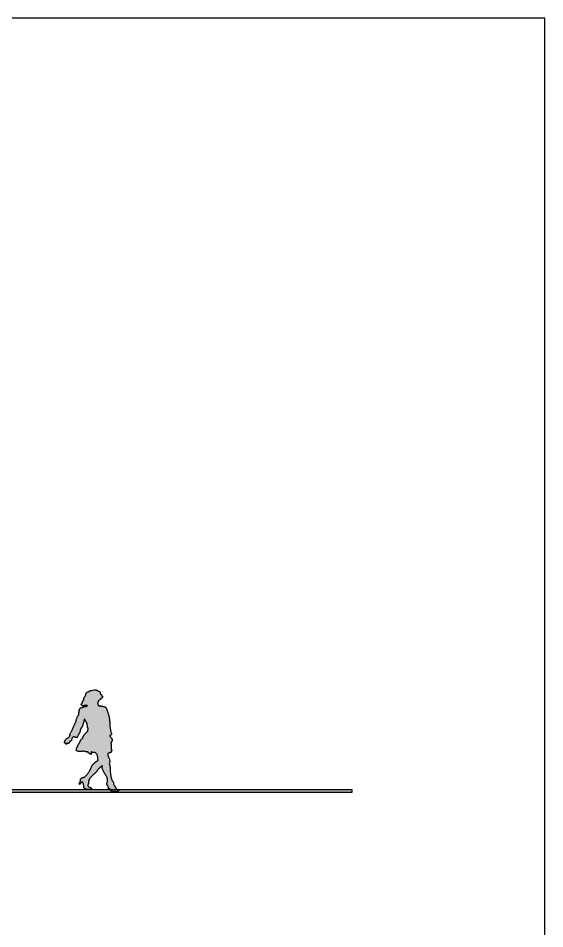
# Model space of a CAD drawing. Header units: millimetres. Extents: x 194362 to 347421, y -189721 to -131700.
# Drawn here: x 338784 to 347421, y -146629 to -131700 of the extents above; entities that cross this region are included whole.
import ezdxf

# ---------------------------------------------------------------- set-up
doc = ezdxf.new("R2010")
doc.units = ezdxf.units.MM
doc.layers.add('7', color=7, linetype='Continuous')

# ---------------------------------------------------------------- blocks, each defined once
blk = doc.blocks.new('wib2')
blk.add_hatch(color=256).paths.add_polyline_path([(-24, 164.8), (-23.7, 164.8), (-23.4, 164.7), (-23, 164.7), (-22.7, 164.7), (-22.4, 164.6), (-22, 164.5), (-21.7, 164.5), (-21.4, 164.4), (-21, 164.3), (-20.6, 164.2), (-20.3, 164.1), (-19.9, 164), (-19.6, 163.9), (-19.2, 163.7), (-18.8, 163.6), (-18.5, 163.4), (-18.2, 163.2), (-17.9, 162.9), (-17.6, 162.8), (-17.3, 162.6), (-17, 162.5), (-16.7, 162.3), (-16.4, 162.2), (-16.1, 162.1), (-15.8, 161.9), (-15.5, 161.8), (-15.2, 161.6), (-15, 161.4), (-14.8, 161.1), (-14.6, 160.8), (-14.4, 160.4), (-14.2, 160), (-14.6, 158.7), (-14.6, 158.5), (-14.5, 158.4), (-14.3, 158.2), (-14.1, 158), (-13.9, 157.8), (-13.7, 157.6), (-13.6, 157.4), (-13.5, 157.3), (-13.2, 157.2), (-12.9, 157.1), (-12.7, 156.8), (-12.4, 156.5), (-12.2, 156.1), (-11.9, 155.8), (-11.7, 155.4), (-11.5, 155.1), (-11.5, 154.7), (-11.4, 154.5), (-11.2, 154.5), (-11.1, 154.5), (-10.9, 154.5), (-10.8, 154.5), (-10.7, 154.2), (-10.7, 153.8), (-10.7, 151.4), (-12, 150.8), (-12.7, 150.5), (-13.1, 150.3), (-13.4, 150.1), (-13.6, 149.9), (-13.6, 149.6), (-13.7, 149.4), (-13.8, 149.1), (-14.1, 148.8), (-14.1, 148.8), (-14.2, 148.9), (-14.3, 148.9), (-14.4, 148.9), (-14.6, 149), (-14.7, 149.1), (-14.9, 149.2), (-15.1, 149.3), (-15.3, 148.9), (-15.5, 148.5), (-15.8, 148.1), (-16.1, 147.8), (-16.5, 147.4), (-16.8, 147.1), (-17, 146.7), (-17.3, 146.5), (-17.3, 145.9), (-17.5, 145.4), (-17.8, 144.8), (-18, 144.3), (-18.2, 143.8), (-18.5, 143.4), (-18.6, 143), (-18.7, 142.6), (-18.6, 142.3), (-18.5, 142), (-18.4, 141.7), (-18.2, 141.3), (-18.2, 141), (-18.1, 140.7), (-18.2, 140.4), (-18.4, 140.1), (-18.1, 140), (-17.9, 139.9), (-17.7, 139.7), (-17.5, 139.5), (-17.3, 139.3), (-17.2, 139), (-17.1, 138.8), (-17.1, 138.5), (-16.6, 138.4), (-16, 138.4), (-15.4, 138.3), (-14.7, 138.2), (-13.9, 138.2), (-13.1, 138.1), (-12.3, 138), (-11.5, 137.9), (-10.7, 137.8), (-10, 137.7), (-9.3, 137.6), (-8.7, 137.4), (-8.2, 137.2), (-7.8, 137), (-7.6, 136.8), (-7.4, 136.5), (-7.3, 136.6), (-7.1, 136.6), (-6.9, 136.7), (-6.7, 136.6), (-6.4, 136.6), (-6.1, 136.5), (-5.9, 136.5), (-5.6, 136.4), (-5.2, 135.8), (-4.7, 135.1), (-4.3, 134.4), (-4, 133.6), (-3.6, 132.8), (-3.3, 131.9), (-3, 131.1), (-2.7, 130.2), (-2.5, 129.4), (-2.2, 128.5), (-2, 127.6), (-1.7, 126.8), (-1.5, 125.9), (-1.2, 125.1), (-1, 124.3), (-0.8, 123.6), (-0.3, 122.3), (0.1, 120.9), (0.4, 119.5), (0.6, 118.1), (0.8, 116.6), (1, 115), (1.1, 113.5), (1.2, 111.9), (1.3, 110.3), (1.4, 108.8), (1.5, 107.2), (1.6, 105.7), (1.7, 104.2), (1.9, 102.7), (2.1, 101.3), (2.3, 99.9), (2.4, 99.1), (2.6, 98.3), (2.8, 97.4), (3, 96.5), (3.3, 95.7), (3.5, 94.8), (3.8, 94.1), (4, 93.4), (4.1, 92.9), (4.1, 92.3), (4, 91.7), (3.8, 90.8), (3.5, 90.7), (3.2, 90.6), (2.9, 90.5), (2.6, 90.3), (2.3, 90.2), (2, 90.1), (1.8, 90.1), (1.6, 90), (1.6, 89.7), (1.6, 89.3), (1.6, 88.9), (1.6, 88.5), (1.8, 88.2), (2, 87.9), (2.3, 87.6), (2.5, 87.3), (2.8, 87), (3.1, 86.7), (3.3, 86.4), (3.6, 86.2), (3.8, 85.9), (4, 85.7), (4.2, 85.4), (4.4, 85.2), (4.5, 85), (4.6, 84.9), (4.7, 84.7), (4.7, 84.7), (4.9, 83.9), (5.1, 83.3), (5.3, 82.7), (5.3, 82.2), (5.3, 81.7), (5.3, 81.3), (5.2, 80.9), (5.1, 80.5), (5, 80.2), (4.8, 80), (4.5, 79.7), (4.3, 79.5), (4, 79.3), (3.7, 79.2), (3.4, 79), (3, 78.9), (3, 78.5), (3.1, 78.2), (3.2, 77.9), (3.2, 77.7), (3.4, 76.3), (3.5, 75), (3.6, 73.6), (3.7, 72.3), (3.8, 70.9), (3.8, 69.6), (3.9, 68.3), (4.1, 67), (4.1, 66.7), (4.2, 66.3), (4.3, 66), (4.4, 65.6), (4.5, 65.2), (4.6, 64.9), (4.7, 64.5), (4.9, 64.3), (4.6, 64.2), (4.4, 64.1), (4.1, 64.1), (3.8, 64), (3.6, 63.9), (3.3, 63.8), (3.1, 63.6), (3, 63.3), (3.1, 63.1), (3.3, 63), (3.4, 62.8), (3.5, 62.7), (3.4, 62.5), (3.3, 62.3), (3, 61.9), (2.5, 61.3), (2.2, 61.3), (1.9, 61.3), (1.6, 61.3), (1.3, 61.2), (1, 61.2), (0.7, 61.2), (0.4, 61.1), (0.1, 61), (-0.2, 60.9), (-0.4, 60.9), (-0.7, 60.7), (-1, 60.6), (-1.2, 60.5), (-1.5, 60.3), (-1.7, 60.2), (-2, 60), (-2, 59.1), (-2, 58.5), (-1.8, 57.7), (-1.6, 56.7), (-1.4, 56.2), (-1.2, 55.7), (-1, 55.2), (-0.8, 54.6), (-0.5, 53.9), (-0.1, 53.1), (0.3, 52.2), (0.8, 51.2), (0.9, 50.4), (1.1, 49.5), (1.2, 48.5), (1.3, 47.4), (1.3, 46.4), (1.2, 45.5), (0.9, 44.6), (0.6, 44), (1, 42.3), (1.3, 40.6), (1.6, 39), (1.8, 37.4), (1.9, 35.7), (2, 34), (2, 32.2), (2.1, 30.3), (2.2, 29.5), (2.3, 28.4), (2.4, 27.4), (2.4, 26.9), (2.7, 25.4), (2.9, 24), (3.2, 22.6), (3.6, 21.2), (3.9, 19.9), (4.3, 18.6), (4.7, 17.3), (5.1, 16.1), (5.5, 15.5), (5.8, 15), (6.2, 14.6), (6.6, 14.2), (6.9, 13.7), (7.2, 13.1), (7.4, 12.2), (7.5, 11), (7.6, 10.7), (7.7, 10.2), (7.9, 9.7), (8.2, 9.2), (8.5, 8.5), (8.8, 7.9), (9.2, 7.3), (9.6, 6.6), (10, 6), (10.4, 5.3), (10.7, 4.8), (11.1, 4.2), (11.4, 3.8), (11.7, 3.4), (11.9, 3.1), (12.1, 2.9), (12.4, 2.6), (12.6, 2.4), (12.8, 2.1), (13, 2), (13.2, 1.9), (13.3, 1.8), (13.4, 1.7), (13.5, 1.6), (13.6, 1.6), (13.7, 1.5), (13.9, 1.4), (14.1, 1.4), (14.3, 1.3), (14.5, 1.2), (14.8, 1), (15.2, 0.8), (15.5, 0.7), (15.7, 0.6), (15.9, 0.4), (16, 0.2), (16, 0), (16, -0.2), (16, -0.5), (16, -0.9), (15.4, -1.2), (14.7, -1.5), (14.1, -1.7), (13.4, -1.9), (12.6, -2), (11.9, -2.1), (11.1, -2.2), (10.3, -2.2), (9.5, -2.2), (8.7, -2.2), (7.9, -2.1), (7, -2), (6.2, -1.9), (5.4, -1.7), (4.5, -1.5), (3.7, -1.3), (3.4, -0.9), (3, -0.3), (2.7, 0.3), (2.3, 0.9), (2, 1.6), (1.7, 2.2), (1.4, 2.8), (1.2, 3.4), (1.1, 2.7), (1, 1.7), (0.9, 0.7), (0.8, -0.1), (0.7, -0.1), (0.6, -0.1), (0.5, -0.1), (0.5, -0.1), (0.4, 0), (0.3, 0), (0.2, 0), (0, 0), (-0.2, 0.7), (-0.3, 1.5), (-0.5, 2.3), (-0.6, 3.2), (-0.8, 4), (-1, 4.8), (-1.1, 5.5), (-1.4, 6.2), (-1.5, 6.6), (-1.7, 7), (-2, 7.5), (-2.3, 8), (-2.7, 8.5), (-3, 8.9), (-3.2, 9.4), (-3.3, 9.8), (-3.4, 10.6), (-3.4, 11.4), (-3.1, 12.1), (-2.8, 12.9), (-2.5, 13.7), (-2.3, 14.5), (-2.2, 15.5), (-2.3, 16.6), (-2.4, 17.2), (-2.5, 18.3), (-2.6, 19.5), (-2.7, 20.1), (-3, 20.8), (-3.3, 21.5), (-3.7, 22.2), (-4, 22.8), (-4.4, 23.5), (-4.8, 24.1), (-5.2, 24.8), (-5.6, 25.4), (-6.1, 26.1), (-6.5, 26.7), (-6.9, 27.4), (-7.3, 28), (-7.7, 28.7), (-8.1, 29.4), (-8.4, 30.1), (-8.8, 30.8), (-9.2, 31.7), (-9.6, 32.6), (-10.1, 33.4), (-10.4, 34.4), (-10.8, 35.3), (-10.9, 36.4), (-11, 37.5), (-10.9, 38.8), (-10.9, 39.1), (-10.8, 39.5), (-10.7, 39.9), (-10.7, 40.2), (-10.9, 40.1), (-11.1, 40), (-11.3, 39.9), (-11.5, 39.8), (-11.7, 39.7), (-11.9, 39.6), (-12.1, 39.5), (-12.3, 39.4), (-12.8, 39), (-13.4, 38.6), (-14, 38.1), (-14.6, 37.6), (-15.2, 37), (-15.8, 36.3), (-16.3, 35.7), (-16.9, 35), (-17.5, 34.3), (-18, 33.6), (-18.6, 32.9), (-19.1, 32.2), (-19.6, 31.6), (-20.1, 31), (-20.6, 30.4), (-21.1, 29.9), (-21.8, 29.1), (-22.6, 28.4), (-23.4, 27.6), (-24.2, 26.9), (-25, 26.1), (-25.9, 25.3), (-26.7, 24.5), (-27.5, 23.7), (-28.3, 22.9), (-29.1, 22.1), (-29.8, 21.3), (-30.5, 20.4), (-31.2, 19.6), (-31.7, 18.7), (-32.2, 17.8), (-32.7, 16.9), (-32.7, 16.7), (-32.8, 16.5), (-32.9, 16.3), (-33.1, 16.1), (-33.3, 15.8), (-33.4, 15.6), (-33.5, 15.4), (-33.5, 15.3), (-33.6, 14.1), (-33.7, 13.3), (-33.7, 12.5), (-33.7, 11.8), (-33.8, 11), (-34, 10.3), (-34.2, 9.5), (-34.5, 8.8), (-34.9, 8.1), (-34.8, 7.8), (-34.8, 7.5), (-34.7, 7.2), (-34.6, 7), (-34.3, 6.7), (-34, 6.5), (-33.8, 6.3), (-33.5, 6.1), (-33.3, 5.9), (-33.1, 5.8), (-32.9, 5.7), (-32.8, 5.6), (-32.3, 5.3), (-31.9, 5.1), (-31.4, 4.9), (-31, 4.7), (-30.6, 4.5), (-30.3, 4.3), (-29.9, 4.1), (-29.6, 3.9), (-29.3, 3.8), (-29.1, 3.6), (-28.9, 3.4), (-28.7, 3.3), (-28.6, 3.1), (-28.5, 2.9), (-28.4, 2.8), (-28.4, 2.6), (-28.4, 1.6), (-28.4, 1.5), (-28.3, 1.4), (-28.4, 1.3), (-28.4, 1.2), (-29.5, 1.2), (-30.5, 1.2), (-31.5, 1.2), (-32.4, 1.2), (-33.2, 1.2), (-33.9, 1.2), (-34.6, 1.2), (-35.3, 1.2), (-35.8, 1.3), (-36.4, 1.4), (-36.9, 1.5), (-37.4, 1.6), (-37.8, 1.8), (-38.2, 2), (-38.6, 2.2), (-39, 2.5), (-39.2, 2.7), (-39.5, 2.9), (-39.8, 3.1), (-40.1, 3.3), (-40.4, 3.5), (-40.7, 3.8), (-41, 4), (-41.2, 4.3), (-41.3, 6.2), (-41.4, 7.8), (-41.6, 9.1), (-41.9, 10.2), (-42.1, 11), (-42.4, 11.8), (-42.7, 12.3), (-42.9, 12.8), (-43, 13), (-43.2, 13.2), (-43.4, 13.3), (-43.6, 13.5), (-43.8, 13.6), (-44.1, 13.6), (-44.3, 13.6), (-44.5, 13.7), (-44.9, 13.3), (-45.3, 12.9), (-45.6, 12.6), (-46, 12.2), (-46.2, 11.9), (-46.5, 11.6), (-46.7, 11.4), (-46.9, 11.1), (-47.1, 10.9), (-47.3, 10.6), (-47.5, 10.4), (-47.6, 10.2), (-47.8, 10), (-47.9, 9.9), (-48, 9.7), (-48.1, 9.6), (-48.9, 10.6), (-48.1, 12), (-47.5, 13.3), (-47.1, 14.5), (-46.8, 15.6), (-46.5, 16.6), (-46.4, 17.5), (-46.4, 18.2), (-46.4, 18.7), (-46, 19), (-45.7, 19.2), (-45.4, 19.5), (-45.1, 19.7), (-44.7, 20), (-44.4, 20.2), (-44.1, 20.3), (-43.7, 20.5), (-43.3, 20.7), (-43, 20.8), (-42.7, 21), (-42.3, 21.1), (-41.9, 21.2), (-41.6, 21.3), (-41.2, 21.4), (-40.9, 21.5), (-40.3, 21.7), (-39.7, 22.1), (-39.2, 22.5), (-38.6, 23), (-38, 23.5), (-37.5, 24.1), (-36.9, 24.7), (-36.3, 25.4), (-35.8, 26.1), (-35.2, 26.8), (-34.7, 27.6), (-34.1, 28.3), (-33.5, 29), (-33, 29.8), (-32.4, 30.5), (-31.8, 31.2), (-28.7, 38.3), (-28.5, 38.9), (-28.2, 39.4), (-27.9, 39.9), (-27.6, 40.4), (-27.4, 40.8), (-27, 41.3), (-26.8, 41.7), (-26.5, 42), (-26.2, 42.4), (-25.9, 42.7), (-25.6, 43), (-25.4, 43.3), (-25.1, 43.5), (-24.9, 43.8), (-24.6, 44), (-24.4, 44.2), (-24.1, 44.5), (-23.8, 44.7), (-23.5, 45), (-23.2, 45.3), (-22.8, 45.7), (-22.5, 46), (-22.1, 46.3), (-21.7, 46.6), (-21.3, 46.9), (-21, 47.2), (-20.6, 47.4), (-20.2, 47.7), (-19.8, 47.9), (-19.5, 48.1), (-19.2, 48.2), (-18.8, 48.3), (-18.6, 48.3), (-18.5, 48.4), (-18.3, 48.5), (-18.2, 48.7), (-18.1, 48.7), (-18, 48.9), (-17.9, 49), (-17.9, 49.1), (-18, 50.4), (-18.1, 51.7), (-18.2, 52.9), (-18.3, 54.2), (-18.6, 55.4), (-18.8, 56.6), (-19.1, 57.8), (-19.4, 59), (-19.5, 59), (-19.6, 59.1), (-19.7, 59.1), (-19.7, 59.1), (-19.8, 59.2), (-19.9, 59.2), (-20, 59.3), (-20.1, 59.4), (-20.2, 59.6), (-20.3, 59.8), (-20.4, 60), (-20.6, 60.2), (-20.7, 60.3), (-20.9, 60.4), (-21, 60.5), (-21.1, 60.5), (-21.3, 60.6), (-21.4, 60.8), (-21.6, 60.9), (-21.8, 61.1), (-22, 61.2), (-22.3, 61.4), (-22.5, 61.7), (-22.8, 62), (-23, 61.9), (-23.3, 61.8), (-23.6, 61.8), (-23.9, 61.7), (-24.3, 61.7), (-24.8, 61.7), (-25.2, 61.7), (-25.7, 61.8), (-26.1, 61.8), (-26.6, 61.9), (-27.1, 62), (-27.5, 62.2), (-28, 62.4), (-28.4, 62.6), (-28.8, 62.8), (-29.1, 63.1), (-29.1, 62.6), (-29.1, 62.2), (-29, 61.7), (-29, 61.3), (-28.9, 60.8), (-28.8, 60.4), (-28.7, 60), (-28.7, 59.6), (-29, 59.5), (-29.2, 59.4), (-29.4, 59.3), (-29.5, 59.2), (-29.7, 59.1), (-29.8, 59), (-29.9, 58.9), (-30, 58.9), (-30.2, 59), (-30.4, 59.2), (-30.6, 59.4), (-30.9, 59.6), (-31.1, 59.8), (-31.4, 60), (-31.7, 60.2), (-32, 60.3), (-32.2, 60.5), (-32.5, 60.6), (-32.8, 60.8), (-33.1, 60.9), (-33.4, 61), (-33.6, 61.2), (-33.9, 61.2), (-34.1, 61.3), (-34.1, 61.7), (-34.2, 62), (-34.2, 62.3), (-34.1, 62.7), (-34.6, 62.8), (-35.1, 62.9), (-35.6, 62.9), (-36, 62.9), (-36.4, 63), (-36.9, 63), (-37.3, 63), (-37.8, 63.1), (-38.2, 63.1), (-38.7, 63.2), (-39.2, 63.3), (-39.8, 63.5), (-40.3, 63.7), (-40.9, 63.9), (-41.6, 64.2), (-42.3, 64.5), (-42.8, 64.3), (-43.4, 64), (-44.1, 63.8), (-44.8, 63.7), (-45.5, 63.6), (-46.3, 63.6), (-47.1, 63.6), (-47.8, 63.6), (-48.6, 63.6), (-49.4, 63.7), (-50.1, 63.8), (-50.8, 64), (-51.4, 64.1), (-52, 64.2), (-52.5, 64.4), (-52.9, 64.5), (-53, 64.6), (-53.1, 64.8), (-53.2, 65), (-53.3, 65.2), (-53.4, 65.4), (-53.5, 65.5), (-53.6, 65.6), (-53.6, 65.7), (-53.4, 68.2), (-53.3, 68.4), (-53.1, 68.7), (-52.9, 69.1), (-52.7, 69.5), (-52.5, 69.9), (-52.3, 70.3), (-52.1, 70.7), (-52, 71), (-51.7, 71.6), (-51.5, 72.3), (-51.2, 72.9), (-50.9, 73.5), (-50.5, 74.1), (-50.1, 74.8), (-49.8, 75.4), (-49.4, 76), (-49, 76.7), (-48.6, 77.3), (-48.3, 77.9), (-47.9, 78.5), (-47.6, 79.2), (-47.3, 79.8), (-47, 80.4), (-46.8, 81), (-46.5, 81.6), (-46.3, 82.1), (-46, 82.6), (-45.7, 83), (-45.3, 83.4), (-45, 83.7), (-44.6, 84.1), (-44.3, 84.4), (-44, 84.7), (-43.6, 85.1), (-43.3, 85.5), (-43.1, 85.9), (-42.8, 86.3), (-42.6, 86.8), (-42.4, 87.3), (-42.3, 88), (-42.2, 88.3), (-42, 88.7), (-41.7, 89.2), (-41.3, 89.8), (-40.9, 90.3), (-40.5, 90.9), (-40, 91.6), (-39.5, 92.2), (-39, 92.7), (-38.5, 93.3), (-38.1, 93.8), (-37.6, 94.3), (-37.3, 94.7), (-37, 95), (-36.8, 95.2), (-36.7, 95.4), (-36.6, 95.5), (-36.4, 95.7), (-36.2, 95.9), (-35.9, 96.1), (-35.7, 96.3), (-35.4, 96.5), (-35.1, 96.6), (-34.8, 96.7), (-34.8, 97.3), (-34.7, 98.3), (-34.6, 99.4), (-34.3, 100.3), (-34.2, 101), (-34.2, 101.5), (-34.3, 102), (-34.6, 102.3), (-34.9, 102.7), (-35.1, 103.1), (-35.2, 103.7), (-35.2, 104.4), (-35.2, 105.1), (-35.3, 105.7), (-35.4, 106.4), (-35.5, 107.1), (-35.7, 107.7), (-35.8, 108.4), (-36, 109), (-36.3, 109.7), (-36.5, 110.3), (-36.8, 110.9), (-37.1, 111.5), (-37.3, 112.1), (-37.6, 112.7), (-37.9, 113.2), (-38.2, 113.7), (-38.6, 114.2), (-38.8, 114.6), (-39, 115), (-39.3, 115.4), (-39.5, 115.8), (-39.8, 116.2), (-40, 116.5), (-40.2, 116.6), (-40.3, 116.7), (-40.4, 116.4), (-40.5, 116.1), (-40.6, 115.7), (-40.7, 115.4), (-40.8, 115), (-40.9, 114.6), (-41, 114.2), (-41.1, 113.9), (-41.1, 113.4), (-41.2, 112.9), (-41.3, 112.4), (-41.5, 111.9), (-41.6, 111.5), (-41.8, 111.1), (-42, 110.7), (-42.3, 110.4), (-42.3, 109.9), (-42.3, 109.3), (-42.4, 108.8), (-42.5, 108.2), (-42.7, 107.6), (-42.9, 107), (-43.1, 106.5), (-43.4, 105.9), (-43.6, 105.3), (-43.9, 104.8), (-44.1, 104.2), (-44.4, 103.8), (-44.6, 103.3), (-44.8, 102.9), (-45, 102.6), (-45.2, 102.3), (-45.3, 102.1), (-45.5, 102), (-45.6, 101.9), (-45.7, 101.7), (-45.9, 101.6), (-46, 101.5), (-46.1, 101.3), (-46.2, 101.1), (-46.6, 99.5), (-47, 98.1), (-47.3, 96.9), (-47.7, 95.8), (-48, 94.9), (-48.3, 94.2), (-48.7, 93.5), (-48.9, 93), (-49.2, 92.6), (-49.5, 92.2), (-49.7, 92), (-49.9, 91.7), (-50.1, 91.5), (-50.2, 91.2), (-50.3, 91), (-50.4, 90.8), (-50.5, 90.6), (-50.6, 90.2), (-50.9, 89.5), (-51.2, 88.8), (-51.6, 88), (-52, 87.3), (-52.3, 86.7), (-52.7, 86.2), (-53.2, 86.4), (-53.7, 86.5), (-54.1, 86.6), (-54.5, 86.6), (-54.9, 86.7), (-55.2, 86.8), (-55.5, 86.9), (-55.8, 87), (-56.1, 87.1), (-56.4, 87.2), (-56.6, 87.3), (-56.9, 87.4), (-57.2, 87.6), (-57.5, 87.7), (-57.9, 87.8), (-58.3, 88), (-58.6, 87.6), (-58.9, 87.2), (-59.4, 86.8), (-59.8, 86.3), (-60.2, 85.8), (-60.6, 85.3), (-60.8, 84.9), (-60.9, 84.6), (-61.2, 81.7), (-61.6, 81.5), (-61.8, 81.3), (-62.1, 81.1), (-62.4, 80.9), (-62.7, 80.7), (-63, 80.6), (-63.3, 80.4), (-63.6, 80.2), (-64.9, 79.8), (-64.8, 79.3), (-64.9, 78.9), (-64.9, 78.5), (-65.1, 78.2), (-65.2, 77.9), (-65.4, 77.6), (-65.6, 77.2), (-65.7, 76.9), (-65.9, 76.9), (-66.1, 76.9), (-66.3, 76.9), (-66.5, 76.9), (-66.6, 76.9), (-66.8, 76.9), (-66.9, 77.1), (-67, 77.3), (-67.2, 77.1), (-67.4, 76.9), (-67.6, 76.8), (-67.8, 76.8), (-68.1, 76.8), (-68.3, 76.9), (-68.5, 77), (-68.8, 77.3), (-68.9, 77.3), (-69, 77.4), (-69, 77.4), (-69.2, 77.4), (-69.1, 76.9), (-69, 76.5), (-69, 76.2), (-69.1, 76), (-69.3, 75.8), (-69.5, 75.6), (-69.7, 75.5), (-70, 75.5), (-70.3, 75.6), (-70.5, 75.7), (-70.7, 75.9), (-70.8, 76.1), (-70.9, 76.5), (-71, 76.8), (-71, 77.2), (-71.1, 77.6), (-71.5, 77.2), (-71.9, 77), (-72.2, 77.1), (-72.5, 77.3), (-72.7, 77.7), (-72.8, 78.1), (-72.8, 78.6), (-72.8, 79), (-72.8, 79), (-72.8, 79.2), (-72.7, 79.5), (-72.6, 79.8), (-72.4, 80.2), (-72.3, 80.6), (-72.2, 80.9), (-72.2, 81.1), (-72, 81.4), (-71.9, 81.8), (-71.6, 82.2), (-71.4, 82.6), (-71.1, 82.9), (-70.8, 83.3), (-70.4, 83.7), (-70.1, 84), (-69.7, 84.3), (-69.4, 84.6), (-69, 84.9), (-68.6, 85.2), (-68.3, 85.4), (-68, 85.6), (-67.7, 85.8), (-67.4, 86), (-67.1, 86.1), (-66.8, 86.3), (-66.6, 86.5), (-66.3, 86.7), (-66, 86.9), (-65.7, 87.2), (-65.5, 87.5), (-65.2, 87.7), (-64.9, 88), (-64.7, 88.4), (-64.4, 88.7), (-64.2, 89), (-64, 89.3), (-63.8, 89.6), (-63.6, 89.9), (-63.4, 90.2), (-63.6, 90.3), (-63.8, 90.4), (-63.9, 90.4), (-64, 90.4), (-64.2, 90.5), (-64.3, 90.5), (-64.4, 90.6), (-64.5, 90.7), (-64.4, 91), (-64.2, 91.4), (-63.9, 92), (-63.5, 92.7), (-63.1, 93.5), (-62.6, 94.5), (-62.1, 95.4), (-61.5, 96.5), (-60.9, 97.6), (-60.3, 98.8), (-59.7, 100), (-59.1, 101.3), (-58.5, 102.5), (-58, 103.8), (-57.5, 105.1), (-57, 106.3), (-56.9, 106.8), (-56.5, 107.5), (-56.1, 108.3), (-55.7, 109.2), (-55.2, 110.1), (-54.8, 110.9), (-54.4, 111.5), (-54.1, 111.9), (-54, 113.1), (-53.8, 114.3), (-53.5, 115.4), (-53.2, 116.6), (-52.8, 117.7), (-52.3, 118.8), (-51.9, 119.9), (-51.6, 121), (-51.5, 121.2), (-51.3, 121.6), (-51.1, 121.9), (-50.8, 122.3), (-50.5, 122.6), (-50.1, 123), (-49.8, 123.3), (-49.6, 123.6), (-49.6, 124.6), (-49.5, 125.7), (-49.4, 126.8), (-49.3, 127.8), (-49.2, 127.9), (-49.1, 128.1), (-49, 128.2), (-48.9, 128.4), (-48.7, 128.5), (-48.6, 128.5), (-48.4, 128.5), (-48.2, 128.4), (-48.8, 129.1), (-48.7, 129.9), (-48.7, 130.7), (-48.6, 131.4), (-48.4, 132.1), (-48.2, 132.7), (-47.8, 133.3), (-47.4, 134), (-47, 134.6), (-46.9, 134.7), (-46.9, 134.8), (-46.7, 134.8), (-46.6, 134.9), (-46.5, 135), (-46.4, 135.1), (-46.3, 135.2), (-46.3, 135.3), (-46.1, 135.2), (-45.8, 135.3), (-45.5, 135.3), (-45.2, 135.4), (-44.8, 135.5), (-44.4, 135.6), (-44, 135.8), (-43.5, 136), (-43.1, 136.2), (-42.6, 136.4), (-42.2, 136.5), (-41.8, 136.7), (-41.4, 136.9), (-41.1, 137), (-40.8, 137.1), (-40.6, 137.2), (-40.4, 137.2), (-40.1, 137.2), (-39.8, 137.3), (-39.4, 137.3), (-39, 137.4), (-38.6, 137.5), (-38.1, 137.6), (-37.7, 137.7), (-37.2, 137.8), (-36.8, 137.9), (-36.4, 138), (-36, 138.1), (-35.7, 138.2), (-35.4, 138.3), (-35.2, 138.3), (-35, 138.4), (-35.7, 138.9), (-36.4, 139.2), (-37.2, 139.3), (-37.9, 139.3), (-38.7, 139.2), (-39.6, 139), (-40.4, 138.8), (-41.2, 138.6), (-42, 138.4), (-42.7, 138.3), (-43.4, 138.4), (-44.1, 138.6), (-44.6, 139), (-45.1, 139.6), (-45.5, 140.4), (-45.7, 141.6), (-45.2, 141.4), (-44.7, 141.4), (-44.4, 141.6), (-44.1, 141.9), (-44, 142.3), (-43.8, 142.8), (-43.7, 143.3), (-43.7, 143.9), (-43.6, 144.5), (-43.5, 145.1), (-43.3, 145.7), (-43.2, 146.2), (-42.9, 146.7), (-42.5, 147.1), (-42, 147.4), (-41.4, 147.5), (-41.1, 148.2), (-41, 149), (-41, 149.9), (-41, 150.8), (-40.9, 151.6), (-40.7, 152.3), (-40.3, 152.9), (-39.7, 153.3), (-39.5, 153.4), (-39.3, 153.7), (-39.2, 154), (-39, 154.3), (-38.8, 154.7), (-38.6, 155), (-38.3, 155.4), (-38, 155.8), (-38, 156.4), (-38, 157), (-37.9, 157.5), (-37.8, 158.1), (-37.6, 158.5), (-37.4, 159), (-37.2, 159.4), (-36.9, 159.8), (-36.5, 160.2), (-36.2, 160.5), (-35.8, 160.8), (-35.3, 161), (-34.8, 161.2), (-34.3, 161.4), (-33.7, 161.4), (-33.2, 161.5), (-32.8, 161.9), (-32.4, 162.3), (-32, 162.6), (-31.7, 162.8), (-31.3, 163), (-31, 163.2), (-30.6, 163.3), (-30.3, 163.3), (-29.9, 163.4), (-29.5, 163.5), (-29.1, 163.5), (-28.8, 163.5), (-28.3, 163.6), (-27.9, 163.7), (-27.5, 163.8), (-27, 163.9)])
at = {"layer": '7', "linetype": 'Continuous'}
blk.add_lwpolyline([(-24, 164.8), (-23.7, 164.8), (-23.4, 164.7), (-23, 164.7), (-22.7, 164.7), (-22.4, 164.6), (-22, 164.5), (-21.7, 164.5), (-21.4, 164.4), (-21, 164.3), (-20.6, 164.2), (-20.3, 164.1), (-19.9, 164), (-19.6, 163.9), (-19.2, 163.7), (-18.8, 163.6), (-18.5, 163.4), (-18.2, 163.2), (-17.9, 162.9), (-17.6, 162.8), (-17.3, 162.6), (-17, 162.5), (-16.7, 162.3), (-16.4, 162.2), (-16.1, 162.1), (-15.8, 161.9), (-15.5, 161.8), (-15.2, 161.6), (-15, 161.4), (-14.8, 161.1), (-14.6, 160.8), (-14.4, 160.4), (-14.2, 160), (-14.6, 158.7), (-14.6, 158.5), (-14.5, 158.4), (-14.3, 158.2), (-14.1, 158), (-13.9, 157.8), (-13.7, 157.6), (-13.6, 157.4), (-13.5, 157.3), (-13.2, 157.2), (-12.9, 157.1), (-12.7, 156.8), (-12.4, 156.5), (-12.2, 156.1), (-11.9, 155.8), (-11.7, 155.4), (-11.5, 155.1), (-11.5, 154.7), (-11.4, 154.5), (-11.2, 154.5), (-11.1, 154.5), (-10.9, 154.5), (-10.8, 154.5), (-10.7, 154.2), (-10.7, 153.8), (-10.7, 151.4), (-12, 150.8), (-12.7, 150.5), (-13.1, 150.3), (-13.4, 150.1), (-13.6, 149.9), (-13.6, 149.6), (-13.7, 149.4), (-13.8, 149.1), (-14.1, 148.8), (-14.1, 148.8), (-14.2, 148.9), (-14.3, 148.9), (-14.4, 148.9), (-14.6, 149), (-14.7, 149.1), (-14.9, 149.2), (-15.1, 149.3), (-15.3, 148.9), (-15.5, 148.5), (-15.8, 148.1), (-16.1, 147.8), (-16.5, 147.4), (-16.8, 147.1), (-17, 146.7), (-17.3, 146.5), (-17.3, 145.9), (-17.5, 145.4), (-17.8, 144.8), (-18, 144.3), (-18.2, 143.8), (-18.5, 143.4), (-18.6, 143), (-18.7, 142.6), (-18.6, 142.3), (-18.5, 142), (-18.4, 141.7), (-18.2, 141.3), (-18.2, 141), (-18.1, 140.7), (-18.2, 140.4), (-18.4, 140.1), (-18.1, 140), (-17.9, 139.9), (-17.7, 139.7), (-17.5, 139.5), (-17.3, 139.3), (-17.2, 139), (-17.1, 138.8), (-17.1, 138.5), (-16.6, 138.4), (-16, 138.4), (-15.4, 138.3), (-14.7, 138.2), (-13.9, 138.2), (-13.1, 138.1), (-12.3, 138), (-11.5, 137.9), (-10.7, 137.8), (-10, 137.7), (-9.3, 137.6), (-8.7, 137.4), (-8.2, 137.2), (-7.8, 137), (-7.6, 136.8), (-7.4, 136.5), (-7.3, 136.6), (-7.1, 136.6), (-6.9, 136.7), (-6.7, 136.6), (-6.4, 136.6), (-6.1, 136.5), (-5.9, 136.5), (-5.6, 136.4), (-5.2, 135.8), (-4.7, 135.1), (-4.3, 134.4), (-4, 133.6), (-3.6, 132.8), (-3.3, 131.9), (-3, 131.1), (-2.7, 130.2), (-2.5, 129.4), (-2.2, 128.5), (-2, 127.6), (-1.7, 126.8), (-1.5, 125.9), (-1.2, 125.1), (-1, 124.3), (-0.8, 123.6), (-0.3, 122.3), (0.1, 120.9), (0.4, 119.5), (0.6, 118.1), (0.8, 116.6), (1, 115), (1.1, 113.5), (1.2, 111.9), (1.3, 110.3), (1.4, 108.8), (1.5, 107.2), (1.6, 105.7), (1.7, 104.2), (1.9, 102.7), (2.1, 101.3), (2.3, 99.9), (2.4, 99.1), (2.6, 98.3), (2.8, 97.4), (3, 96.5), (3.3, 95.7), (3.5, 94.8), (3.8, 94.1), (4, 93.4), (4.1, 92.9), (4.1, 92.3), (4, 91.7), (3.8, 90.8), (3.5, 90.7), (3.2, 90.6), (2.9, 90.5), (2.6, 90.3), (2.3, 90.2), (2, 90.1), (1.8, 90.1), (1.6, 90), (1.6, 89.7), (1.6, 89.3), (1.6, 88.9), (1.6, 88.5), (1.8, 88.2), (2, 87.9), (2.3, 87.6), (2.5, 87.3), (2.8, 87), (3.1, 86.7), (3.3, 86.4), (3.6, 86.2), (3.8, 85.9), (4, 85.7), (4.2, 85.4), (4.4, 85.2), (4.5, 85), (4.6, 84.9), (4.7, 84.7), (4.7, 84.7), (4.9, 83.9), (5.1, 83.3), (5.3, 82.7), (5.3, 82.2), (5.3, 81.7), (5.3, 81.3), (5.2, 80.9), (5.1, 80.5), (5, 80.2), (4.8, 80), (4.5, 79.7), (4.3, 79.5), (4, 79.3), (3.7, 79.2), (3.4, 79), (3, 78.9), (3, 78.5), (3.1, 78.2), (3.2, 77.9), (3.2, 77.7), (3.4, 76.3), (3.5, 75), (3.6, 73.6), (3.7, 72.3), (3.8, 70.9), (3.8, 69.6), (3.9, 68.3), (4.1, 67), (4.1, 66.7), (4.2, 66.3), (4.3, 66), (4.4, 65.6), (4.5, 65.2), (4.6, 64.9), (4.7, 64.5), (4.9, 64.3), (4.6, 64.2), (4.4, 64.1), (4.1, 64.1), (3.8, 64), (3.6, 63.9), (3.3, 63.8), (3.1, 63.6), (3, 63.3), (3.1, 63.1), (3.3, 63), (3.4, 62.8), (3.5, 62.7), (3.4, 62.5), (3.3, 62.3), (3, 61.9), (2.5, 61.3), (2.2, 61.3), (1.9, 61.3), (1.6, 61.3), (1.3, 61.2), (1, 61.2), (0.7, 61.2), (0.4, 61.1), (0.1, 61), (-0.2, 60.9), (-0.4, 60.9), (-0.7, 60.7), (-1, 60.6), (-1.2, 60.5), (-1.5, 60.3), (-1.7, 60.2), (-2, 60), (-2, 59.1), (-2, 58.5), (-1.8, 57.7), (-1.6, 56.7), (-1.4, 56.2), (-1.2, 55.7), (-1, 55.2), (-0.8, 54.6), (-0.5, 53.9), (-0.1, 53.1), (0.3, 52.2), (0.8, 51.2), (0.9, 50.4), (1.1, 49.5), (1.2, 48.5), (1.3, 47.4), (1.3, 46.4), (1.2, 45.5), (0.9, 44.6), (0.6, 44), (1, 42.3), (1.3, 40.6), (1.6, 39), (1.8, 37.4), (1.9, 35.7), (2, 34), (2, 32.2), (2.1, 30.3), (2.2, 29.5), (2.3, 28.4), (2.4, 27.4), (2.4, 26.9), (2.7, 25.4), (2.9, 24), (3.2, 22.6), (3.6, 21.2), (3.9, 19.9), (4.3, 18.6), (4.7, 17.3), (5.1, 16.1), (5.5, 15.5), (5.8, 15), (6.2, 14.6), (6.6, 14.2), (6.9, 13.7), (7.2, 13.1), (7.4, 12.2), (7.5, 11), (7.6, 10.7), (7.7, 10.2), (7.9, 9.7), (8.2, 9.2), (8.5, 8.5), (8.8, 7.9), (9.2, 7.3), (9.6, 6.6), (10, 6), (10.4, 5.3), (10.7, 4.8), (11.1, 4.2), (11.4, 3.8), (11.7, 3.4), (11.9, 3.1), (12.1, 2.9), (12.4, 2.6), (12.6, 2.4), (12.8, 2.1), (13, 2), (13.2, 1.9), (13.3, 1.8), (13.4, 1.7), (13.5, 1.6), (13.6, 1.6), (13.7, 1.5), (13.9, 1.4), (14.1, 1.4), (14.3, 1.3), (14.5, 1.2), (14.8, 1), (15.2, 0.8), (15.5, 0.7), (15.7, 0.6), (15.9, 0.4), (16, 0.2), (16, 0), (16, -0.2), (16, -0.5), (16, -0.9), (15.4, -1.2), (14.7, -1.5), (14.1, -1.7), (13.4, -1.9), (12.6, -2), (11.9, -2.1), (11.1, -2.2), (10.3, -2.2), (9.5, -2.2), (8.7, -2.2), (7.9, -2.1), (7, -2), (6.2, -1.9), (5.4, -1.7), (4.5, -1.5), (3.7, -1.3), (3.4, -0.9), (3, -0.3), (2.7, 0.3), (2.3, 0.9), (2, 1.6), (1.7, 2.2), (1.4, 2.8), (1.2, 3.4), (1.1, 2.7), (1, 1.7), (0.9, 0.7), (0.8, -0.1), (0.7, -0.1), (0.6, -0.1), (0.5, -0.1), (0.5, -0.1), (0.4, 0), (0.3, 0), (0.2, 0), (0, 0), (-0.2, 0.7), (-0.3, 1.5), (-0.5, 2.3), (-0.6, 3.2), (-0.8, 4), (-1, 4.8), (-1.1, 5.5), (-1.4, 6.2), (-1.5, 6.6), (-1.7, 7), (-2, 7.5), (-2.3, 8), (-2.7, 8.5), (-3, 8.9), (-3.2, 9.4), (-3.3, 9.8), (-3.4, 10.6), (-3.4, 11.4), (-3.1, 12.1), (-2.8, 12.9), (-2.5, 13.7), (-2.3, 14.5), (-2.2, 15.5), (-2.3, 16.6), (-2.4, 17.2), (-2.5, 18.3), (-2.6, 19.5), (-2.7, 20.1), (-3, 20.8), (-3.3, 21.5), (-3.7, 22.2), (-4, 22.8), (-4.4, 23.5), (-4.8, 24.1), (-5.2, 24.8), (-5.6, 25.4), (-6.1, 26.1), (-6.5, 26.7), (-6.9, 27.4), (-7.3, 28), (-7.7, 28.7), (-8.1, 29.4), (-8.4, 30.1), (-8.8, 30.8), (-9.2, 31.7), (-9.6, 32.6), (-10.1, 33.4), (-10.4, 34.4), (-10.8, 35.3), (-10.9, 36.4), (-11, 37.5), (-10.9, 38.8), (-10.9, 39.1), (-10.8, 39.5), (-10.7, 39.9), (-10.7, 40.2), (-10.9, 40.1), (-11.1, 40), (-11.3, 39.9), (-11.5, 39.8), (-11.7, 39.7), (-11.9, 39.6), (-12.1, 39.5), (-12.3, 39.4), (-12.8, 39), (-13.4, 38.6), (-14, 38.1), (-14.6, 37.6), (-15.2, 37), (-15.8, 36.3), (-16.3, 35.7), (-16.9, 35), (-17.5, 34.3), (-18, 33.6), (-18.6, 32.9), (-19.1, 32.2), (-19.6, 31.6), (-20.1, 31), (-20.6, 30.4), (-21.1, 29.9), (-21.8, 29.1), (-22.6, 28.4), (-23.4, 27.6), (-24.2, 26.9), (-25, 26.1), (-25.9, 25.3), (-26.7, 24.5), (-27.5, 23.7), (-28.3, 22.9), (-29.1, 22.1), (-29.8, 21.3), (-30.5, 20.4), (-31.2, 19.6), (-31.7, 18.7), (-32.2, 17.8), (-32.7, 16.9), (-32.7, 16.7), (-32.8, 16.5), (-32.9, 16.3), (-33.1, 16.1), (-33.3, 15.8), (-33.4, 15.6), (-33.5, 15.4), (-33.5, 15.3), (-33.6, 14.1), (-33.7, 13.3), (-33.7, 12.5), (-33.7, 11.8), (-33.8, 11), (-34, 10.3), (-34.2, 9.5), (-34.5, 8.8), (-34.9, 8.1), (-34.8, 7.8), (-34.8, 7.5), (-34.7, 7.2), (-34.6, 7), (-34.3, 6.7), (-34, 6.5), (-33.8, 6.3), (-33.5, 6.1), (-33.3, 5.9), (-33.1, 5.8), (-32.9, 5.7), (-32.8, 5.6), (-32.3, 5.3), (-31.9, 5.1), (-31.4, 4.9), (-31, 4.7), (-30.6, 4.5), (-30.3, 4.3), (-29.9, 4.1), (-29.6, 3.9), (-29.3, 3.8), (-29.1, 3.6), (-28.9, 3.4), (-28.7, 3.3), (-28.6, 3.1), (-28.5, 2.9), (-28.4, 2.8), (-28.4, 2.6), (-28.4, 1.6), (-28.4, 1.5), (-28.3, 1.4), (-28.4, 1.3), (-28.4, 1.2), (-29.5, 1.2), (-30.5, 1.2), (-31.5, 1.2), (-32.4, 1.2), (-33.2, 1.2), (-33.9, 1.2), (-34.6, 1.2), (-35.3, 1.2), (-35.8, 1.3), (-36.4, 1.4), (-36.9, 1.5), (-37.4, 1.6), (-37.8, 1.8), (-38.2, 2), (-38.6, 2.2), (-39, 2.5), (-39.2, 2.7), (-39.5, 2.9), (-39.8, 3.1), (-40.1, 3.3), (-40.4, 3.5), (-40.7, 3.8), (-41, 4), (-41.2, 4.3), (-41.3, 6.2), (-41.4, 7.8), (-41.6, 9.1), (-41.9, 10.2), (-42.1, 11), (-42.4, 11.8), (-42.7, 12.3), (-42.9, 12.8), (-43, 13), (-43.2, 13.2), (-43.4, 13.3), (-43.6, 13.5), (-43.8, 13.6), (-44.1, 13.6), (-44.3, 13.6), (-44.5, 13.7), (-44.9, 13.3), (-45.3, 12.9), (-45.6, 12.6), (-46, 12.2), (-46.2, 11.9), (-46.5, 11.6), (-46.7, 11.4), (-46.9, 11.1), (-47.1, 10.9), (-47.3, 10.6), (-47.5, 10.4), (-47.6, 10.2), (-47.8, 10), (-47.9, 9.9), (-48, 9.7), (-48.1, 9.6), (-48.9, 10.6), (-48.1, 12), (-47.5, 13.3), (-47.1, 14.5), (-46.8, 15.6), (-46.5, 16.6), (-46.4, 17.5), (-46.4, 18.2), (-46.4, 18.7), (-46, 19), (-45.7, 19.2), (-45.4, 19.5), (-45.1, 19.7), (-44.7, 20), (-44.4, 20.2), (-44.1, 20.3), (-43.7, 20.5), (-43.3, 20.7), (-43, 20.8), (-42.7, 21), (-42.3, 21.1), (-41.9, 21.2), (-41.6, 21.3), (-41.2, 21.4), (-40.9, 21.5), (-40.3, 21.7), (-39.7, 22.1), (-39.2, 22.5), (-38.6, 23), (-38, 23.5), (-37.5, 24.1), (-36.9, 24.7), (-36.3, 25.4), (-35.8, 26.1), (-35.2, 26.8), (-34.7, 27.6), (-34.1, 28.3), (-33.5, 29), (-33, 29.8), (-32.4, 30.5), (-31.8, 31.2), (-28.7, 38.3), (-28.5, 38.9), (-28.2, 39.4), (-27.9, 39.9), (-27.6, 40.4), (-27.4, 40.8), (-27, 41.3), (-26.8, 41.7), (-26.5, 42), (-26.2, 42.4), (-25.9, 42.7), (-25.6, 43), (-25.4, 43.3), (-25.1, 43.5), (-24.9, 43.8), (-24.6, 44), (-24.4, 44.2), (-24.1, 44.5), (-23.8, 44.7), (-23.5, 45), (-23.2, 45.3), (-22.8, 45.7), (-22.5, 46), (-22.1, 46.3), (-21.7, 46.6), (-21.3, 46.9), (-21, 47.2), (-20.6, 47.4), (-20.2, 47.7), (-19.8, 47.9), (-19.5, 48.1), (-19.2, 48.2), (-18.8, 48.3), (-18.6, 48.3), (-18.5, 48.4), (-18.3, 48.5), (-18.2, 48.7), (-18.1, 48.7), (-18, 48.9), (-17.9, 49), (-17.9, 49.1), (-18, 50.4), (-18.1, 51.7), (-18.2, 52.9), (-18.3, 54.2), (-18.6, 55.4), (-18.8, 56.6), (-19.1, 57.8), (-19.4, 59), (-19.5, 59), (-19.6, 59.1), (-19.7, 59.1), (-19.7, 59.1), (-19.8, 59.2), (-19.9, 59.2), (-20, 59.3), (-20.1, 59.4), (-20.2, 59.6), (-20.3, 59.8), (-20.4, 60), (-20.6, 60.2), (-20.7, 60.3), (-20.9, 60.4), (-21, 60.5), (-21.1, 60.5), (-21.3, 60.6), (-21.4, 60.8), (-21.6, 60.9), (-21.8, 61.1), (-22, 61.2), (-22.3, 61.4), (-22.5, 61.7), (-22.8, 62), (-23, 61.9), (-23.3, 61.8), (-23.6, 61.8), (-23.9, 61.7), (-24.3, 61.7), (-24.8, 61.7), (-25.2, 61.7), (-25.7, 61.8), (-26.1, 61.8), (-26.6, 61.9), (-27.1, 62), (-27.5, 62.2), (-28, 62.4), (-28.4, 62.6), (-28.8, 62.8), (-29.1, 63.1), (-29.1, 62.6), (-29.1, 62.2), (-29, 61.7), (-29, 61.3), (-28.9, 60.8), (-28.8, 60.4), (-28.7, 60), (-28.7, 59.6), (-29, 59.5), (-29.2, 59.4), (-29.4, 59.3), (-29.5, 59.2), (-29.7, 59.1), (-29.8, 59), (-29.9, 58.9), (-30, 58.9), (-30.2, 59), (-30.4, 59.2), (-30.6, 59.4), (-30.9, 59.6), (-31.1, 59.8), (-31.4, 60), (-31.7, 60.2), (-32, 60.3), (-32.2, 60.5), (-32.5, 60.6), (-32.8, 60.8), (-33.1, 60.9), (-33.4, 61), (-33.6, 61.2), (-33.9, 61.2), (-34.1, 61.3), (-34.1, 61.7), (-34.2, 62), (-34.2, 62.3), (-34.1, 62.7), (-34.6, 62.8), (-35.1, 62.9), (-35.6, 62.9), (-36, 62.9), (-36.4, 63), (-36.9, 63), (-37.3, 63), (-37.8, 63.1), (-38.2, 63.1), (-38.7, 63.2), (-39.2, 63.3), (-39.8, 63.5), (-40.3, 63.7), (-40.9, 63.9), (-41.6, 64.2), (-42.3, 64.5), (-42.8, 64.3), (-43.4, 64), (-44.1, 63.8), (-44.8, 63.7), (-45.5, 63.6), (-46.3, 63.6), (-47.1, 63.6), (-47.8, 63.6), (-48.6, 63.6), (-49.4, 63.7), (-50.1, 63.8), (-50.8, 64), (-51.4, 64.1), (-52, 64.2), (-52.5, 64.4), (-52.9, 64.5), (-53, 64.6), (-53.1, 64.8), (-53.2, 65), (-53.3, 65.2), (-53.4, 65.4), (-53.5, 65.5), (-53.6, 65.6), (-53.6, 65.7), (-53.4, 68.2), (-53.3, 68.4), (-53.1, 68.7), (-52.9, 69.1), (-52.7, 69.5), (-52.5, 69.9), (-52.3, 70.3), (-52.1, 70.7), (-52, 71), (-51.7, 71.6), (-51.5, 72.3), (-51.2, 72.9), (-50.9, 73.5), (-50.5, 74.1), (-50.1, 74.8), (-49.8, 75.4), (-49.4, 76), (-49, 76.7), (-48.6, 77.3), (-48.3, 77.9), (-47.9, 78.5), (-47.6, 79.2), (-47.3, 79.8), (-47, 80.4), (-46.8, 81), (-46.5, 81.6), (-46.3, 82.1), (-46, 82.6), (-45.7, 83), (-45.3, 83.4), (-45, 83.7), (-44.6, 84.1), (-44.3, 84.4), (-44, 84.7), (-43.6, 85.1), (-43.3, 85.5), (-43.1, 85.9), (-42.8, 86.3), (-42.6, 86.8), (-42.4, 87.3), (-42.3, 88), (-42.2, 88.3), (-42, 88.7), (-41.7, 89.2), (-41.3, 89.8), (-40.9, 90.3), (-40.5, 90.9), (-40, 91.6), (-39.5, 92.2), (-39, 92.7), (-38.5, 93.3), (-38.1, 93.8), (-37.6, 94.3), (-37.3, 94.7), (-37, 95), (-36.8, 95.2), (-36.7, 95.4), (-36.6, 95.5), (-36.4, 95.7), (-36.2, 95.9), (-35.9, 96.1), (-35.7, 96.3), (-35.4, 96.5), (-35.1, 96.6), (-34.8, 96.7), (-34.8, 97.3), (-34.7, 98.3), (-34.6, 99.4), (-34.3, 100.3), (-34.2, 101), (-34.2, 101.5), (-34.3, 102), (-34.6, 102.3), (-34.9, 102.7), (-35.1, 103.1), (-35.2, 103.7), (-35.2, 104.4), (-35.2, 105.1), (-35.3, 105.7), (-35.4, 106.4), (-35.5, 107.1), (-35.7, 107.7), (-35.8, 108.4), (-36, 109), (-36.3, 109.7), (-36.5, 110.3), (-36.8, 110.9), (-37.1, 111.5), (-37.3, 112.1), (-37.6, 112.7), (-37.9, 113.2), (-38.2, 113.7), (-38.6, 114.2), (-38.8, 114.6), (-39, 115), (-39.3, 115.4), (-39.5, 115.8), (-39.8, 116.2), (-40, 116.5), (-40.2, 116.6), (-40.3, 116.7), (-40.4, 116.4), (-40.5, 116.1), (-40.6, 115.7), (-40.7, 115.4), (-40.8, 115), (-40.9, 114.6), (-41, 114.2), (-41.1, 113.9), (-41.1, 113.4), (-41.2, 112.9), (-41.3, 112.4), (-41.5, 111.9), (-41.6, 111.5), (-41.8, 111.1), (-42, 110.7), (-42.3, 110.4), (-42.3, 109.9), (-42.3, 109.3), (-42.4, 108.8), (-42.5, 108.2), (-42.7, 107.6), (-42.9, 107), (-43.1, 106.5), (-43.4, 105.9), (-43.6, 105.3), (-43.9, 104.8), (-44.1, 104.2), (-44.4, 103.8), (-44.6, 103.3), (-44.8, 102.9), (-45, 102.6), (-45.2, 102.3), (-45.3, 102.1), (-45.5, 102), (-45.6, 101.9), (-45.7, 101.7), (-45.9, 101.6), (-46, 101.5), (-46.1, 101.3), (-46.2, 101.1), (-46.6, 99.5), (-47, 98.1), (-47.3, 96.9), (-47.7, 95.8), (-48, 94.9), (-48.3, 94.2), (-48.7, 93.5), (-48.9, 93), (-49.2, 92.6), (-49.5, 92.2), (-49.7, 92), (-49.9, 91.7), (-50.1, 91.5), (-50.2, 91.2), (-50.3, 91), (-50.4, 90.8), (-50.5, 90.6), (-50.6, 90.2), (-50.9, 89.5), (-51.2, 88.8), (-51.6, 88), (-52, 87.3), (-52.3, 86.7), (-52.7, 86.2), (-53.2, 86.4), (-53.7, 86.5), (-54.1, 86.6), (-54.5, 86.6), (-54.9, 86.7), (-55.2, 86.8), (-55.5, 86.9), (-55.8, 87), (-56.1, 87.1), (-56.4, 87.2), (-56.6, 87.3), (-56.9, 87.4), (-57.2, 87.6), (-57.5, 87.7), (-57.9, 87.8), (-58.3, 88), (-58.6, 87.6), (-58.9, 87.2), (-59.4, 86.8), (-59.8, 86.3), (-60.2, 85.8), (-60.6, 85.3), (-60.8, 84.9), (-60.9, 84.6), (-61.2, 81.7), (-61.6, 81.5), (-61.8, 81.3), (-62.1, 81.1), (-62.4, 80.9), (-62.7, 80.7), (-63, 80.6), (-63.3, 80.4), (-63.6, 80.2), (-64.9, 79.8), (-64.8, 79.3), (-64.9, 78.9), (-64.9, 78.5), (-65.1, 78.2), (-65.2, 77.9), (-65.4, 77.6), (-65.6, 77.2), (-65.7, 76.9), (-65.9, 76.9), (-66.1, 76.9), (-66.3, 76.9), (-66.5, 76.9), (-66.6, 76.9), (-66.8, 76.9), (-66.9, 77.1), (-67, 77.3), (-67.2, 77.1), (-67.4, 76.9), (-67.6, 76.8), (-67.8, 76.8), (-68.1, 76.8), (-68.3, 76.9), (-68.5, 77), (-68.8, 77.3), (-68.9, 77.3), (-69, 77.4), (-69, 77.4), (-69.2, 77.4), (-69.1, 76.9), (-69, 76.5), (-69, 76.2), (-69.1, 76), (-69.3, 75.8), (-69.5, 75.6), (-69.7, 75.5), (-70, 75.5), (-70.3, 75.6), (-70.5, 75.7), (-70.7, 75.9), (-70.8, 76.1), (-70.9, 76.5), (-71, 76.8), (-71, 77.2), (-71.1, 77.6), (-71.5, 77.2), (-71.9, 77), (-72.2, 77.1), (-72.5, 77.3), (-72.7, 77.7), (-72.8, 78.1), (-72.8, 78.6), (-72.8, 79), (-72.8, 79), (-72.8, 79.2), (-72.7, 79.5), (-72.6, 79.8), (-72.4, 80.2), (-72.3, 80.6), (-72.2, 80.9), (-72.2, 81.1), (-72, 81.4), (-71.9, 81.8), (-71.6, 82.2), (-71.4, 82.6), (-71.1, 82.9), (-70.8, 83.3), (-70.4, 83.7), (-70.1, 84), (-69.7, 84.3), (-69.4, 84.6), (-69, 84.9), (-68.6, 85.2), (-68.3, 85.4), (-68, 85.6), (-67.7, 85.8), (-67.4, 86), (-67.1, 86.1), (-66.8, 86.3), (-66.6, 86.5), (-66.3, 86.7), (-66, 86.9), (-65.7, 87.2), (-65.5, 87.5), (-65.2, 87.7), (-64.9, 88), (-64.7, 88.4), (-64.4, 88.7), (-64.2, 89), (-64, 89.3), (-63.8, 89.6), (-63.6, 89.9), (-63.4, 90.2), (-63.6, 90.3), (-63.8, 90.4), (-63.9, 90.4), (-64, 90.4), (-64.2, 90.5), (-64.3, 90.5), (-64.4, 90.6), (-64.5, 90.7), (-64.4, 91), (-64.2, 91.4), (-63.9, 92), (-63.5, 92.7), (-63.1, 93.5), (-62.6, 94.5), (-62.1, 95.4), (-61.5, 96.5), (-60.9, 97.6), (-60.3, 98.8), (-59.7, 100), (-59.1, 101.3), (-58.5, 102.5), (-58, 103.8), (-57.5, 105.1), (-57, 106.3), (-56.9, 106.8), (-56.5, 107.5), (-56.1, 108.3), (-55.7, 109.2), (-55.2, 110.1), (-54.8, 110.9), (-54.4, 111.5), (-54.1, 111.9), (-54, 113.1), (-53.8, 114.3), (-53.5, 115.4), (-53.2, 116.6), (-52.8, 117.7), (-52.3, 118.8), (-51.9, 119.9), (-51.6, 121), (-51.5, 121.2), (-51.3, 121.6), (-51.1, 121.9), (-50.8, 122.3), (-50.5, 122.6), (-50.1, 123), (-49.8, 123.3), (-49.6, 123.6), (-49.6, 124.6), (-49.5, 125.7), (-49.4, 126.8), (-49.3, 127.8), (-49.2, 127.9), (-49.1, 128.1), (-49, 128.2), (-48.9, 128.4), (-48.7, 128.5), (-48.6, 128.5), (-48.4, 128.5), (-48.2, 128.4), (-48.8, 129.1), (-48.7, 129.9), (-48.7, 130.7), (-48.6, 131.4), (-48.4, 132.1), (-48.2, 132.7), (-47.8, 133.3), (-47.4, 134), (-47, 134.6), (-46.9, 134.7), (-46.9, 134.8), (-46.7, 134.8), (-46.6, 134.9), (-46.5, 135), (-46.4, 135.1), (-46.3, 135.2), (-46.3, 135.3), (-46.1, 135.2), (-45.8, 135.3), (-45.5, 135.3), (-45.2, 135.4), (-44.8, 135.5), (-44.4, 135.6), (-44, 135.8), (-43.5, 136), (-43.1, 136.2), (-42.6, 136.4), (-42.2, 136.5), (-41.8, 136.7), (-41.4, 136.9), (-41.1, 137), (-40.8, 137.1), (-40.6, 137.2), (-40.4, 137.2), (-40.1, 137.2), (-39.8, 137.3), (-39.4, 137.3), (-39, 137.4), (-38.6, 137.5), (-38.1, 137.6), (-37.7, 137.7), (-37.2, 137.8), (-36.8, 137.9), (-36.4, 138), (-36, 138.1), (-35.7, 138.2), (-35.4, 138.3), (-35.2, 138.3), (-35, 138.4), (-35.7, 138.9), (-36.4, 139.2), (-37.2, 139.3), (-37.9, 139.3), (-38.7, 139.2), (-39.6, 139), (-40.4, 138.8), (-41.2, 138.6), (-42, 138.4), (-42.7, 138.3), (-43.4, 138.4), (-44.1, 138.6), (-44.6, 139), (-45.1, 139.6), (-45.5, 140.4), (-45.7, 141.6), (-45.2, 141.4), (-44.7, 141.4), (-44.4, 141.6), (-44.1, 141.9), (-44, 142.3), (-43.8, 142.8), (-43.7, 143.3), (-43.7, 143.9), (-43.6, 144.5), (-43.5, 145.1), (-43.3, 145.7), (-43.2, 146.2), (-42.9, 146.7), (-42.5, 147.1), (-42, 147.4), (-41.4, 147.5), (-41.1, 148.2), (-41, 149), (-41, 149.9), (-41, 150.8), (-40.9, 151.6), (-40.7, 152.3), (-40.3, 152.9), (-39.7, 153.3), (-39.5, 153.4), (-39.3, 153.7), (-39.2, 154), (-39, 154.3), (-38.8, 154.7), (-38.6, 155), (-38.3, 155.4), (-38, 155.8), (-38, 156.4), (-38, 157), (-37.9, 157.5), (-37.8, 158.1), (-37.6, 158.5), (-37.4, 159), (-37.2, 159.4), (-36.9, 159.8), (-36.5, 160.2), (-36.2, 160.5), (-35.8, 160.8), (-35.3, 161), (-34.8, 161.2), (-34.3, 161.4), (-33.7, 161.4), (-33.2, 161.5), (-32.8, 161.9), (-32.4, 162.3), (-32, 162.6), (-31.7, 162.8), (-31.3, 163), (-31, 163.2), (-30.6, 163.3), (-30.3, 163.3), (-29.9, 163.4), (-29.5, 163.5), (-29.1, 163.5), (-28.8, 163.5), (-28.3, 163.6), (-27.9, 163.7), (-27.5, 163.8), (-27, 163.9), (-24, 164.8)], dxfattribs=at)

msp = doc.modelspace()

# ---------------------------------------------------------------- hatches: boundary and pattern name
h = msp.add_hatch(color=256)
h.dxf.hatch_style = 1
h.paths.add_polyline_path([(323258.0562, -144346.98128), (344258.0562, -144346.98128), (344258.0562, -144396.98128), (323258.0562, -144396.98128)])

# ---------------------------------------------------------------- linework, layer by layer
msp.add_line((323258.0562, -144346.98128), (344258.0562, -144346.98128))
for points in [[(282423.63129, -161557.4657), (347421.45805, -161557.4657), (347421.45805, -131700.44972), (282423.63129, -131700.44972)], [(323258.0562, -144346.98128), (344258.0562, -144346.98128), (344258.0562, -144396.98128), (323258.0562, -144396.98128)]]:
    msp.add_lwpolyline(points, close=True)

# ---------------------------------------------------------------- block references
at = {"ltscale": 100, "xscale": 10, "yscale": 10, "zscale": 10}
msp.add_blockref('wib2', (340272.08629, -144357.95187), dxfattribs=at)

doc.saveas('drawing.dxf')
